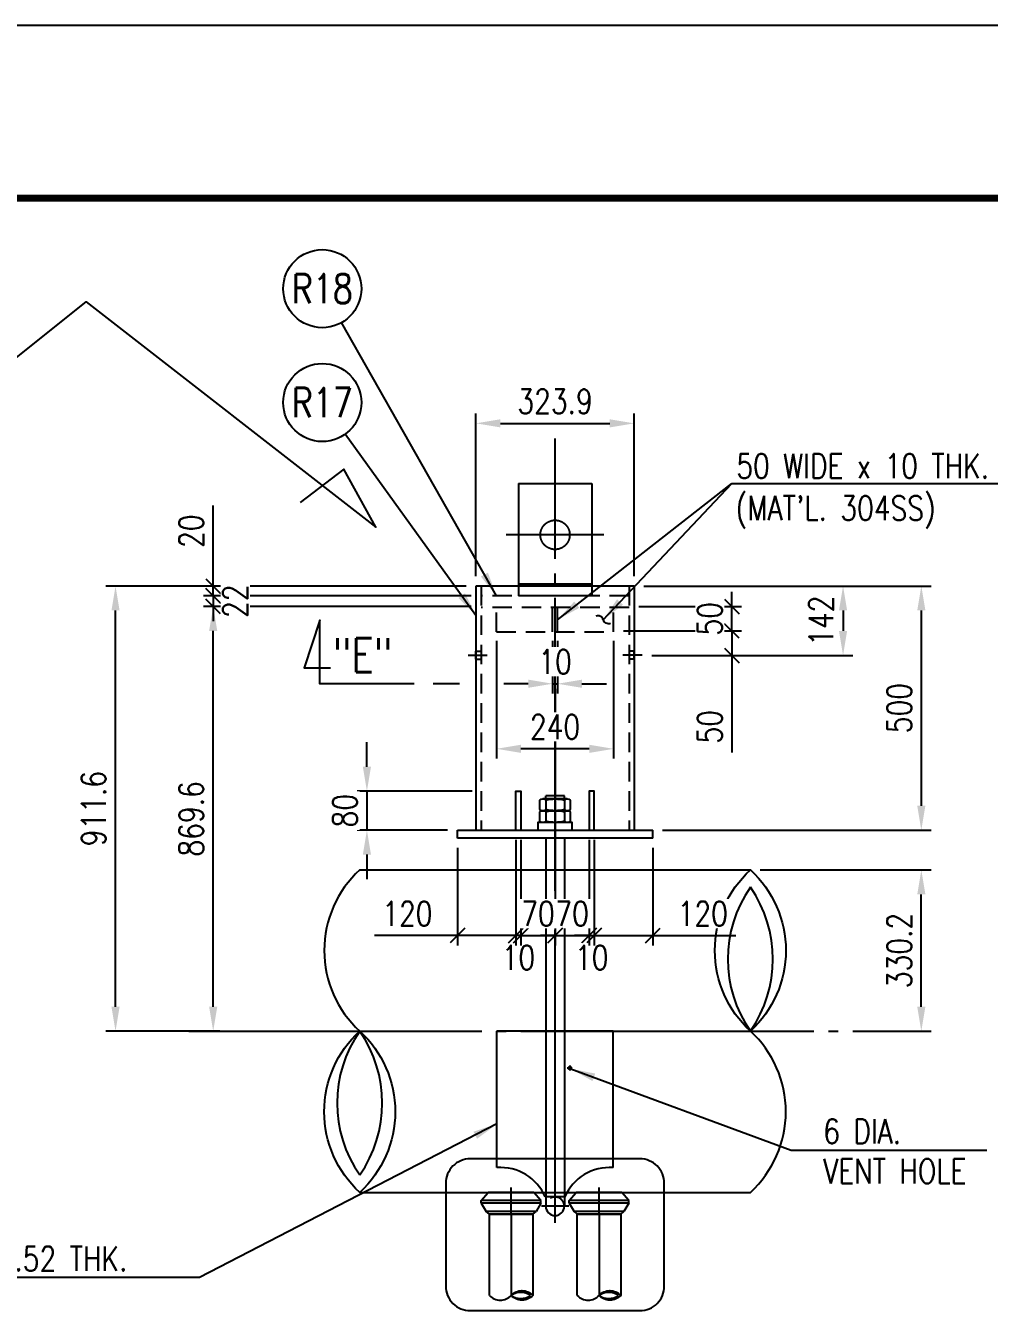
# Model space of a CAD drawing. Header units: millimetres. Extents: x 0 to 91981, y -132907 to 77676.
# Drawn here: x 35030 to 40950, y 69812 to 77676 of the extents above; entities that cross this region are included whole.
import ezdxf
from ezdxf.enums import TextEntityAlignment as Align

# ---------------------------------------------------------------- set-up
doc = ezdxf.new("R2010")
doc.units = ezdxf.units.MM
doc.header["$LTSCALE"] = 60
for name, pattern in [('CENTER', [7, 4, -1, 1, -1]), ('JNK-CENTER', [34, 30, -1.5, 1, -1.5]), ('JNK-HIDDEN', [3, 2, -1]), ('JNK-PHANTOM', [15, 10, -1, 1, -1, 1, -1]), ('PHA', [30, 20, -2, 2, -2, 2, -2])]:
    doc.linetypes.add(name, pattern=pattern)
for name, color, linetype in [('CEN-R', 1, 'JNK-CENTER'), ('CENTER-R', 1, 'CENTER'), ('CON-C', 4, 'Continuous'), ('CON-G', 3, 'Continuous'), ('CON-W', 7, 'Continuous'), ('CON-Y', 2, 'Continuous'), ('Dim-W', 7, 'Continuous'), ('HID-Y', 2, 'JNK-HIDDEN'), ('MIS-B', 5, 'Continuous'), ('PAN-W', 6, 'PHA'), ('PHA-M', 6, 'JNK-PHANTOM'), ('TXT-Y', 2, 'Continuous')]:
    doc.layers.add(name, color=color, linetype=linetype)
doc.layers.add('CONT-G', color=3, linetype='Continuous', lineweight=25)
doc.styles.add('SIMPLEX', font='simplex.shx', dxfattribs={"width": 0.8})
doc.dimstyles.new('DIM60', dxfattribs={"dimscale": 60, "dimtxt": 2.5, "dimasz": 2.5, "dimexe": 1, "dimexo": 1, "dimgap": 1, "dimtad": 1, "dimdsep": 46, "dimtxsty": 'SIMPLEX', "dimcen": 0, "dimclrd": 256, "dimclre": 256, "dimclrt": 2, "dimadec": 1, "dimazin": 2, "dimtfac": 1, "dimtix": 1, "dimtmove": 2, "dimatfit": 2, "dimfxl": 1, "dimarcsym": 1})
doc.dimstyles.new('DIM60x3', dxfattribs={"dimscale": 60, "dimtxt": 2.5, "dimasz": 2.5, "dimexe": 1, "dimexo": 1, "dimgap": 1, "dimtad": 1, "dimdec": 1, "dimlfac": 0.333333, "dimdsep": 46, "dimtxsty": 'SIMPLEX', "dimcen": 0, "dimclrd": 256, "dimclre": 256, "dimclrt": 2, "dimadec": 1, "dimazin": 2, "dimtfac": 1, "dimtdec": 1, "dimtix": 1, "dimtmove": 2, "dimatfit": 2, "dimldrblk": 'NONE', "dimfxl": 1, "dimtfill": 1, "dimarcsym": 1})

# ---------------------------------------------------------------- blocks, each defined once
blk = doc.blocks.new('pipesece')
at = {"layer": 'CON-W'}
blk.add_lwpolyline([(0.5, 0, 0.44), (0, 0, -0.44), (-0.5, 0, -0.44), (0, 0)], format="xyb", dxfattribs=at)
blk.add_lwpolyline([(-0.4461, 0, 0.31383), (0, 0, 0.31383)], format="xyb", close=True, dxfattribs=at)
blk = doc.blocks.new('*D835')
at = {"layer": 'DEFPOINTS', "color": 0, "ltscale": 60, "transparency": 16777216}
for p in [(36182.3, 74105.9), (37827.4, 74105.9), (36282.3, 71497.1)]:
    blk.add_point(p, dxfattribs=at)
at = {"layer": 'Dim-W', "linetype": 'ByBlock', "lineweight": -2, "ltscale": 60, "transparency": 16777216}
for p, q in [((37767.4, 74105.9), (36122.3, 74105.9)), ((36182.3, 71647.1), (36182.3, 73955.9)), ((36222.3, 71497.1), (36122.3, 71497.1))]:
    blk.add_line(p, q, dxfattribs=at)
at = {"layer": 'Dim-W', "ltscale": 60, "transparency": 16777216}
for points in [[(36157.3, 73955.9), (36207.3, 73955.9), (36182.3, 74105.9)], [(36157.3, 71647.1), (36207.3, 71647.1), (36182.3, 71497.1)]]:
    blk.add_solid(points, dxfattribs=at)
at = {"layer": 'Dim-W', "color": 2, "ltscale": 60, "transparency": 16777216, "insert": (36047.3, 72801.5), "char_height": 150, "attachment_point": 5, "rotation": 90, "style": 'SIMPLEX', "bg_fill": 3, "box_fill_scale": 1.1, "bg_fill_color": 256, "bg_fill_true_color": 13158600, "bg_fill_transparency": 0}
blk.add_mtext('869.6', dxfattribs=at)
blk = doc.blocks.new('_None')
blk = doc.blocks.new('*D836')
at = {"layer": 'DEFPOINTS', "color": 0, "ltscale": 60, "transparency": 16777216}
for p in [(35582.3, 74231.9), (37796.5, 74231.9), (36282.3, 71497.1)]:
    blk.add_point(p, dxfattribs=at)
at = {"layer": 'Dim-W', "linetype": 'ByBlock', "lineweight": -2, "ltscale": 60, "transparency": 16777216}
for p, q in [((37736.5, 74231.9), (35522.3, 74231.9)), ((35582.3, 71647.1), (35582.3, 74081.9)), ((36222.3, 71497.1), (35522.3, 71497.1))]:
    blk.add_line(p, q, dxfattribs=at)
at = {"layer": 'Dim-W', "ltscale": 60, "transparency": 16777216}
for points in [[(35557.3, 74081.9), (35607.3, 74081.9), (35582.3, 74231.9)], [(35557.3, 71647.1), (35607.3, 71647.1), (35582.3, 71497.1)]]:
    blk.add_solid(points, dxfattribs=at)
at = {"layer": 'Dim-W', "color": 2, "ltscale": 60, "transparency": 16777216, "insert": (35447.3, 72864.5), "char_height": 150, "attachment_point": 5, "rotation": 90, "style": 'SIMPLEX', "bg_fill": 3, "box_fill_scale": 1.1, "bg_fill_color": 256, "bg_fill_true_color": 13158600, "bg_fill_transparency": 0}
blk.add_mtext('911.6', dxfattribs=at)
blk = doc.blocks.new('_Oblique')
at = {"color": 0, "linetype": 'ByBlock', "lineweight": -2}
blk.add_line((-0.5, -0.5), (0.5, 0.5), dxfattribs=at)
blk = doc.blocks.new('*D837')
at = {"layer": 'DEFPOINTS', "color": 0, "ltscale": 60, "transparency": 16777216}
for p in [(36182.3, 74231.9), (37796.5, 74231.9), (37796.5, 74171.9)]:
    blk.add_point(p, dxfattribs=at)
at = {"layer": 'Dim-W', "linetype": 'ByBlock', "lineweight": -2, "ltscale": 60, "transparency": 16777216}
for p, q in [((36182.3, 74231.9), (36182.3, 74726.1)), ((37736.5, 74231.9), (36122.3, 74231.9)), ((37736.5, 74171.9), (36122.3, 74171.9)), ((36182.3, 74171.9), (36182.3, 74231.9)), ((36182.3, 74171.9), (36182.3, 74081.9))]:
    blk.add_line(p, q, dxfattribs=at)
at = {"layer": 'Dim-W', "lineweight": -2, "ltscale": 60, "transparency": 16777216, "xscale": 90, "yscale": 90, "zscale": 90}
for p, rotation in [((36182.3, 74231.9), 270), ((36182.3, 74171.9), 90)]:
    blk.add_blockref('_Oblique', p, dxfattribs=dict(at, rotation=rotation))
at = {"layer": 'Dim-W', "color": 2, "ltscale": 60, "transparency": 16777216, "insert": (36047.3, 74569), "char_height": 150, "attachment_point": 5, "rotation": 90, "style": 'SIMPLEX', "bg_fill": 3, "box_fill_scale": 1.1, "bg_fill_color": 256, "bg_fill_true_color": 13158600, "bg_fill_transparency": 0}
blk.add_mtext('20', dxfattribs=at)
blk = doc.blocks.new('*D838')
at = {"layer": 'DEFPOINTS', "color": 0, "ltscale": 60, "transparency": 16777216}
for p in [(37827.4, 74171.9), (36182.3, 74105.9), (37827.4, 74105.9)]:
    blk.add_point(p, dxfattribs=at)
at = {"layer": 'Dim-W', "linetype": 'ByBlock', "lineweight": -2, "ltscale": 60, "transparency": 16777216}
for p, q in [((36182.3, 74171.9), (36182.3, 74261.9)), ((37767.4, 74171.9), (36122.3, 74171.9)), ((36182.3, 74171.9), (36182.3, 74105.9)), ((37767.4, 74105.9), (36122.3, 74105.9)), ((36182.3, 74105.9), (36182.3, 74015.9))]:
    blk.add_line(p, q, dxfattribs=at)
at = {"layer": 'Dim-W', "lineweight": -2, "ltscale": 60, "transparency": 16777216, "xscale": 90, "yscale": 90, "zscale": 90}
for p, rotation in [((36182.3, 74171.9), 270), ((36182.3, 74105.9), 90)]:
    blk.add_blockref('_Oblique', p, dxfattribs=dict(at, rotation=rotation))
at = {"layer": 'Dim-W', "color": 2, "ltscale": 60, "transparency": 16777216, "insert": (36317.3, 74138.9), "char_height": 150, "attachment_point": 5, "rotation": 90, "style": 'SIMPLEX', "bg_fill": 3, "box_fill_scale": 1.1, "bg_fill_color": 256, "bg_fill_true_color": 13158600, "bg_fill_transparency": 0}
blk.add_mtext('22', dxfattribs=at)
blk = doc.blocks.new('*D839')
at = {"layer": 'DEFPOINTS', "color": 0, "ltscale": 60, "transparency": 16777216}
for p in [(38642.3, 73955.9), (38816.7, 73805.9, 2054.7), (39368.2, 73805.9)]:
    blk.add_point(p, dxfattribs=at)
at = {"layer": 'Dim-W', "linetype": 'ByBlock', "lineweight": -2, "ltscale": 60, "transparency": 16777216}
for p, q in [((38702.3, 73955.9), (39428.2, 73955.9)), ((39368.2, 73955.9), (39368.2, 73805.9)), ((38876.7, 73805.9), (39428.2, 73805.9)), ((39368.2, 73805.9), (39368.2, 73210.1))]:
    blk.add_line(p, q, dxfattribs=at)
at = {"layer": 'Dim-W', "lineweight": -2, "ltscale": 60, "transparency": 16777216, "xscale": 90, "yscale": 90, "zscale": 90}
for p, rotation in [((39368.2, 73955.9), 90), ((39368.2, 73805.9), 270)]:
    blk.add_blockref('_Oblique', p, dxfattribs=dict(at, rotation=rotation))
at = {"layer": 'Dim-W', "color": 2, "ltscale": 60, "transparency": 16777216, "insert": (39233.2, 73367.3), "char_height": 150, "attachment_point": 5, "rotation": 90, "style": 'SIMPLEX', "bg_fill": 3, "box_fill_scale": 1.1, "bg_fill_color": 256, "bg_fill_true_color": 13158600, "bg_fill_transparency": 0}
blk.add_mtext('50', dxfattribs=at)
blk = doc.blocks.new('*D840')
at = {"layer": 'DEFPOINTS', "color": 0, "ltscale": 60, "transparency": 16777216}
for p in [(38737.2, 74105.9), (39368.2, 74105.9), (38642.3, 73955.9)]:
    blk.add_point(p, dxfattribs=at)
at = {"layer": 'Dim-W', "linetype": 'ByBlock', "lineweight": -2, "ltscale": 60, "transparency": 16777216}
for p, q in [((39368.2, 74105.9), (39368.2, 74195.9)), ((38797.2, 74105.9), (39428.2, 74105.9)), ((39368.2, 73955.9), (39368.2, 74105.9)), ((38702.3, 73955.9), (39428.2, 73955.9)), ((39368.2, 73955.9), (39368.2, 73865.9))]:
    blk.add_line(p, q, dxfattribs=at)
at = {"layer": 'Dim-W', "lineweight": -2, "ltscale": 60, "transparency": 16777216, "xscale": 90, "yscale": 90, "zscale": 90}
for p, rotation in [((39368.2, 74105.9), 270), ((39368.2, 73955.9), 90)]:
    blk.add_blockref('_Oblique', p, dxfattribs=dict(at, rotation=rotation))
at = {"layer": 'Dim-W', "color": 2, "ltscale": 60, "transparency": 16777216, "insert": (39233.2, 74030.9), "char_height": 150, "attachment_point": 5, "rotation": 90, "style": 'SIMPLEX', "bg_fill": 3, "box_fill_scale": 1.1, "bg_fill_color": 256, "bg_fill_true_color": 13158600, "bg_fill_transparency": 0}
blk.add_mtext('50', dxfattribs=at)
blk = doc.blocks.new('*D841')
at = {"layer": 'DEFPOINTS', "color": 0, "ltscale": 60, "transparency": 16777216}
for p in [(38768.2, 74231.9), (38816.7, 73805.9, 2054.7), (40051.5, 73805.9)]:
    blk.add_point(p, dxfattribs=at)
at = {"layer": 'Dim-W', "linetype": 'ByBlock', "lineweight": -2, "ltscale": 60, "transparency": 16777216}
for p, q in [((38828.2, 74231.9), (40111.5, 74231.9)), ((40051.5, 74081.9), (40051.5, 73955.9)), ((38876.7, 73805.9), (40111.5, 73805.9))]:
    blk.add_line(p, q, dxfattribs=at)
at = {"layer": 'Dim-W', "ltscale": 60, "transparency": 16777216}
for points in [[(40026.5, 74081.9), (40076.5, 74081.9), (40051.5, 74231.9)], [(40026.5, 73955.9), (40076.5, 73955.9), (40051.5, 73805.9)]]:
    blk.add_solid(points, dxfattribs=at)
at = {"layer": 'Dim-W', "color": 2, "ltscale": 60, "transparency": 16777216, "insert": (39916.5, 74018.9), "char_height": 150, "attachment_point": 5, "rotation": 90, "style": 'SIMPLEX', "bg_fill": 3, "box_fill_scale": 1.1, "bg_fill_color": 256, "bg_fill_true_color": 13158600, "bg_fill_transparency": 0}
blk.add_mtext('142', dxfattribs=at)
blk = doc.blocks.new('*D842')
at = {"layer": 'DEFPOINTS', "color": 0, "ltscale": 60, "transparency": 16777216}
for p in [(38768.2, 75231.9), (37796.5, 74231.9), (38768.2, 74231.9)]:
    blk.add_point(p, dxfattribs=at)
at = {"layer": 'Dim-W', "linetype": 'ByBlock', "lineweight": -2, "ltscale": 60, "transparency": 16777216}
for p, q in [((37796.5, 74291.9), (37796.5, 75291.9)), ((38768.2, 74291.9), (38768.2, 75291.9)), ((37946.5, 75231.9), (38618.2, 75231.9))]:
    blk.add_line(p, q, dxfattribs=at)
at = {"layer": 'Dim-W', "ltscale": 60, "transparency": 16777216}
for points in [[(37946.5, 75256.9), (37946.5, 75206.9), (37796.5, 75231.9)], [(38618.2, 75256.9), (38618.2, 75206.9), (38768.2, 75231.9)]]:
    blk.add_solid(points, dxfattribs=at)
at = {"layer": 'Dim-W', "color": 2, "ltscale": 60, "transparency": 16777216, "insert": (38282.3, 75366.9), "char_height": 150, "attachment_point": 5, "style": 'SIMPLEX', "bg_fill": 3, "box_fill_scale": 1.1, "bg_fill_color": 256, "bg_fill_true_color": 13158600, "bg_fill_transparency": 0}
blk.add_mtext('323.9', dxfattribs=at)
blk = doc.blocks.new('*D843')
at = {"layer": 'DEFPOINTS', "color": 0, "ltscale": 60, "transparency": 16777216}
for p in [(38267.3, 73955.9), (38297.3, 73955.9), (38297.3, 73631.9)]:
    blk.add_point(p, dxfattribs=at)
at = {"layer": 'Dim-W', "linetype": 'ByBlock', "lineweight": -2, "ltscale": 60, "transparency": 16777216}
for p, q in [((38267.3, 73895.9), (38267.3, 73571.9)), ((38297.3, 73895.9), (38297.3, 73571.9)), ((38117.3, 73631.9), (37967.3, 73631.9)), ((38267.3, 73631.9), (38297.3, 73631.9)), ((38447.3, 73631.9), (38597.3, 73631.9))]:
    blk.add_line(p, q, dxfattribs=at)
at = {"layer": 'Dim-W', "ltscale": 60, "transparency": 16777216}
for points in [[(38117.3, 73656.9), (38117.3, 73606.9), (38267.3, 73631.9)], [(38447.3, 73656.9), (38447.3, 73606.9), (38297.3, 73631.9)]]:
    blk.add_solid(points, dxfattribs=at)
at = {"layer": 'Dim-W', "color": 2, "ltscale": 60, "transparency": 16777216, "insert": (38282.3, 73766.9), "char_height": 150, "attachment_point": 5, "style": 'SIMPLEX', "bg_fill": 3, "box_fill_scale": 1.1, "bg_fill_color": 256, "bg_fill_true_color": 13158600, "bg_fill_transparency": 0}
blk.add_mtext('10', dxfattribs=at)
blk = doc.blocks.new('*D844')
at = {"layer": 'DEFPOINTS', "color": 0, "ltscale": 60, "transparency": 16777216}
for p in [(37922.3, 73955.9), (38642.3, 73955.9), (37922.3, 73231.9)]:
    blk.add_point(p, dxfattribs=at)
at = {"layer": 'Dim-W', "linetype": 'ByBlock', "lineweight": -2, "ltscale": 60, "transparency": 16777216}
for p, q in [((37922.3, 73895.9), (37922.3, 73171.9)), ((38642.3, 73895.9), (38642.3, 73171.9)), ((38492.3, 73231.9), (38072.3, 73231.9))]:
    blk.add_line(p, q, dxfattribs=at)
at = {"layer": 'Dim-W', "ltscale": 60, "transparency": 16777216}
for points in [[(38072.3, 73256.9), (38072.3, 73206.9), (37922.3, 73231.9)], [(38492.3, 73256.9), (38492.3, 73206.9), (38642.3, 73231.9)]]:
    blk.add_solid(points, dxfattribs=at)
at = {"layer": 'Dim-W', "color": 2, "ltscale": 60, "transparency": 16777216, "insert": (38282.3, 73366.9), "char_height": 150, "attachment_point": 5, "style": 'SIMPLEX', "bg_fill": 3, "box_fill_scale": 1.1, "bg_fill_color": 256, "bg_fill_true_color": 13158600, "bg_fill_transparency": 0}
blk.add_mtext('240', dxfattribs=at)
blk = doc.blocks.new('*D845')
at = {"layer": 'DEFPOINTS', "color": 0, "ltscale": 60, "transparency": 16777216}
for p in [(37832.3, 72971.9), (37126.6, 72731.9), (37682.3, 72731.9)]:
    blk.add_point(p, dxfattribs=at)
at = {"layer": 'Dim-W', "linetype": 'ByBlock', "lineweight": -2, "ltscale": 60, "transparency": 16777216}
for p, q in [((37126.6, 73121.9), (37126.6, 73271.9)), ((37772.3, 72971.9), (37066.6, 72971.9)), ((37126.6, 72971.9), (37126.6, 72731.9)), ((37622.3, 72731.9), (37066.6, 72731.9)), ((37126.6, 72581.9), (37126.6, 72431.9))]:
    blk.add_line(p, q, dxfattribs=at)
at = {"layer": 'Dim-W', "ltscale": 60, "transparency": 16777216}
for points in [[(37101.6, 73121.9), (37151.6, 73121.9), (37126.6, 72971.9)], [(37101.6, 72581.9), (37151.6, 72581.9), (37126.6, 72731.9)]]:
    blk.add_solid(points, dxfattribs=at)
at = {"layer": 'Dim-W', "color": 2, "ltscale": 60, "transparency": 16777216, "insert": (36991.6, 72851.9), "char_height": 150, "attachment_point": 5, "rotation": 90, "style": 'SIMPLEX', "bg_fill": 3, "box_fill_scale": 1.1, "bg_fill_color": 256, "bg_fill_true_color": 13158600, "bg_fill_transparency": 0}
blk.add_mtext('80', dxfattribs=at)
blk = doc.blocks.new('*D846')
at = {"layer": 'DEFPOINTS', "color": 0, "ltscale": 60, "transparency": 16777216}
for p in [(38492.3, 72731.9), (38522.3, 72731.9), (38522.3, 72083.9)]:
    blk.add_point(p, dxfattribs=at)
at = {"layer": 'Dim-W', "linetype": 'ByBlock', "lineweight": -2, "ltscale": 60, "transparency": 16777216}
for p, q in [((38492.3, 72671.9), (38492.3, 72023.9)), ((38522.3, 72671.9), (38522.3, 72023.9)), ((38492.3, 72083.9), (38402.3, 72083.9)), ((38492.3, 72083.9), (38522.3, 72083.9)), ((38522.3, 72083.9), (38612.3, 72083.9))]:
    blk.add_line(p, q, dxfattribs=at)
at = {"layer": 'Dim-W', "lineweight": -2, "ltscale": 60, "transparency": 16777216, "xscale": 90, "yscale": 90, "zscale": 90}
blk.add_blockref('_Oblique', (38492.3, 72083.9), dxfattribs=at)
at = {"layer": 'Dim-W', "lineweight": -2, "ltscale": 60, "transparency": 16777216, "xscale": 90, "yscale": 90, "zscale": 90, "rotation": 180}
blk.add_blockref('_Oblique', (38522.3, 72083.9), dxfattribs=at)
at = {"layer": 'Dim-W', "color": 2, "ltscale": 60, "transparency": 16777216, "insert": (38507.3, 71948.9), "char_height": 150, "attachment_point": 5, "style": 'SIMPLEX', "bg_fill": 3, "box_fill_scale": 1.1, "bg_fill_color": 256, "bg_fill_true_color": 13158600, "bg_fill_transparency": 0}
blk.add_mtext('10', dxfattribs=at)
blk = doc.blocks.new('*D847')
at = {"layer": 'DEFPOINTS', "color": 0, "ltscale": 60, "transparency": 16777216}
for p in [(38522.3, 72731.9), (38882.3, 72683.9), (38522.3, 72083.9)]:
    blk.add_point(p, dxfattribs=at)
at = {"layer": 'Dim-W', "linetype": 'ByBlock', "lineweight": -2, "ltscale": 60, "transparency": 16777216}
for p, q in [((38522.3, 72671.9), (38522.3, 72023.9)), ((38882.3, 72623.9), (38882.3, 72023.9)), ((38522.3, 72083.9), (38882.3, 72083.9)), ((38882.3, 72083.9), (39392.3, 72083.9))]:
    blk.add_line(p, q, dxfattribs=at)
at = {"layer": 'Dim-W', "lineweight": -2, "ltscale": 60, "transparency": 16777216, "xscale": 90, "yscale": 90, "zscale": 90, "rotation": 180}
blk.add_blockref('_Oblique', (38522.3, 72083.9), dxfattribs=at)
at = {"layer": 'Dim-W', "lineweight": -2, "ltscale": 60, "transparency": 16777216, "xscale": 90, "yscale": 90, "zscale": 90}
blk.add_blockref('_Oblique', (38882.3, 72083.9), dxfattribs=at)
at = {"layer": 'Dim-W', "color": 2, "ltscale": 60, "transparency": 16777216, "insert": (39189.5, 72218.9), "char_height": 150, "attachment_point": 5, "style": 'SIMPLEX', "bg_fill": 3, "box_fill_scale": 1.1, "bg_fill_color": 256, "bg_fill_true_color": 13158600, "bg_fill_transparency": 0}
blk.add_mtext('120', dxfattribs=at)
blk = doc.blocks.new('*D848')
at = {"layer": 'DEFPOINTS', "color": 0, "ltscale": 60, "transparency": 16777216}
for p in [(38042.3, 72731.9), (38072.3, 72731.9), (38042.3, 72083.9)]:
    blk.add_point(p, dxfattribs=at)
at = {"layer": 'Dim-W', "linetype": 'ByBlock', "lineweight": -2, "ltscale": 60, "transparency": 16777216}
for p, q in [((38042.3, 72671.9), (38042.3, 72023.9)), ((38072.3, 72671.9), (38072.3, 72023.9)), ((38042.3, 72083.9), (37952.3, 72083.9)), ((38072.3, 72083.9), (38042.3, 72083.9)), ((38072.3, 72083.9), (38162.3, 72083.9))]:
    blk.add_line(p, q, dxfattribs=at)
at = {"layer": 'Dim-W', "lineweight": -2, "ltscale": 60, "transparency": 16777216, "xscale": 90, "yscale": 90, "zscale": 90}
for p, rotation in [((38042.3, 72083.9), 1.352697620779869e-05), ((38072.3, 72083.9), 180.0000135269762)]:
    blk.add_blockref('_Oblique', p, dxfattribs=dict(at, rotation=rotation))
at = {"layer": 'Dim-W', "color": 2, "ltscale": 60, "transparency": 16777216, "insert": (38057.3, 71948.9), "char_height": 150, "attachment_point": 5, "rotation": 0.00001, "style": 'SIMPLEX', "bg_fill": 3, "box_fill_scale": 1.1, "bg_fill_color": 256, "bg_fill_true_color": 13158600, "bg_fill_transparency": 0}
blk.add_mtext('10', dxfattribs=at)
blk = doc.blocks.new('*D849')
at = {"layer": 'DEFPOINTS', "color": 0, "ltscale": 60, "transparency": 16777216}
for p in [(37682.3, 72683.9), (38042.3, 72731.9), (38042.3, 72083.9)]:
    blk.add_point(p, dxfattribs=at)
at = {"layer": 'Dim-W', "linetype": 'ByBlock', "lineweight": -2, "ltscale": 60, "transparency": 16777216}
for p, q in [((38042.3, 72671.9), (38042.3, 72023.9)), ((37682.3, 72623.9), (37682.3, 72023.9)), ((37682.3, 72083.9), (37172.3, 72083.9)), ((38042.3, 72083.9), (37682.3, 72083.9))]:
    blk.add_line(p, q, dxfattribs=at)
at = {"layer": 'Dim-W', "lineweight": -2, "ltscale": 60, "transparency": 16777216, "xscale": 90, "yscale": 90, "zscale": 90}
for p, rotation in [((37682.3, 72083.9), 180.0000135269762), ((38042.3, 72083.9), 1.352697620779869e-05)]:
    blk.add_blockref('_Oblique', p, dxfattribs=dict(at, rotation=rotation))
at = {"layer": 'Dim-W', "color": 2, "ltscale": 60, "transparency": 16777216, "insert": (37375.2, 72218.9), "char_height": 150, "attachment_point": 5, "rotation": 0.00001, "style": 'SIMPLEX', "bg_fill": 3, "box_fill_scale": 1.1, "bg_fill_color": 256, "bg_fill_true_color": 13158600, "bg_fill_transparency": 0}
blk.add_mtext('120', dxfattribs=at)
blk = doc.blocks.new('*D850')
at = {"layer": 'DEFPOINTS', "color": 0, "ltscale": 60, "transparency": 16777216}
for p in [(38282.3, 72683.9), (38492.3, 72731.9), (38492.3, 72083.9)]:
    blk.add_point(p, dxfattribs=at)
at = {"layer": 'Dim-W', "linetype": 'ByBlock', "lineweight": -2, "ltscale": 60, "transparency": 16777216}
for p, q in [((38492.3, 72671.9), (38492.3, 72023.9)), ((38282.3, 72623.9), (38282.3, 72023.9)), ((38282.3, 72083.9), (38192.3, 72083.9)), ((38282.3, 72083.9), (38492.3, 72083.9)), ((38492.3, 72083.9), (38582.3, 72083.9))]:
    blk.add_line(p, q, dxfattribs=at)
at = {"layer": 'Dim-W', "lineweight": -2, "ltscale": 60, "transparency": 16777216, "xscale": 90, "yscale": 90, "zscale": 90}
blk.add_blockref('_Oblique', (38282.3, 72083.9), dxfattribs=at)
at = {"layer": 'Dim-W', "lineweight": -2, "ltscale": 60, "transparency": 16777216, "xscale": 90, "yscale": 90, "zscale": 90, "rotation": 180}
blk.add_blockref('_Oblique', (38492.3, 72083.9), dxfattribs=at)
at = {"layer": 'Dim-W', "color": 2, "ltscale": 60, "transparency": 16777216, "insert": (38387.3, 72218.9), "char_height": 150, "attachment_point": 5, "style": 'SIMPLEX', "bg_fill": 3, "box_fill_scale": 1.1, "bg_fill_color": 256, "bg_fill_true_color": 13158600, "bg_fill_transparency": 0}
blk.add_mtext('70', dxfattribs=at)
blk = doc.blocks.new('*D851')
at = {"layer": 'DEFPOINTS', "color": 0, "ltscale": 60, "transparency": 16777216}
for p in [(38072.3, 72731.9), (38282.3, 72683.9), (38282.3, 72083.9)]:
    blk.add_point(p, dxfattribs=at)
at = {"layer": 'Dim-W', "linetype": 'ByBlock', "lineweight": -2, "ltscale": 60, "transparency": 16777216}
for p, q in [((38072.3, 72671.9), (38072.3, 72023.9)), ((38282.3, 72623.9), (38282.3, 72023.9)), ((38072.3, 72083.9), (37982.3, 72083.9)), ((38072.3, 72083.9), (38282.3, 72083.9)), ((38282.3, 72083.9), (38372.3, 72083.9))]:
    blk.add_line(p, q, dxfattribs=at)
at = {"layer": 'Dim-W', "lineweight": -2, "ltscale": 60, "transparency": 16777216, "xscale": 90, "yscale": 90, "zscale": 90}
blk.add_blockref('_Oblique', (38072.3, 72083.9), dxfattribs=at)
at = {"layer": 'Dim-W', "lineweight": -2, "ltscale": 60, "transparency": 16777216, "xscale": 90, "yscale": 90, "zscale": 90, "rotation": 180}
blk.add_blockref('_Oblique', (38282.3, 72083.9), dxfattribs=at)
at = {"layer": 'Dim-W', "color": 2, "ltscale": 60, "transparency": 16777216, "insert": (38177.3, 72218.9), "char_height": 150, "attachment_point": 5, "style": 'SIMPLEX', "bg_fill": 3, "box_fill_scale": 1.1, "bg_fill_color": 256, "bg_fill_true_color": 13158600, "bg_fill_transparency": 0}
blk.add_mtext('70', dxfattribs=at)
blk = doc.blocks.new('*D852')
at = {"layer": 'DEFPOINTS', "color": 0, "ltscale": 60, "transparency": 16777216}
for p in [(39482.3, 72487.7), (40532.3, 72487.7), (40282.3, 71497.1)]:
    blk.add_point(p, dxfattribs=at)
at = {"layer": 'Dim-W', "linetype": 'ByBlock', "lineweight": -2, "ltscale": 60, "transparency": 16777216}
for p, q in [((39542.3, 72487.7), (40592.3, 72487.7)), ((40532.3, 71647.1), (40532.3, 72337.7)), ((40342.3, 71497.1), (40592.3, 71497.1))]:
    blk.add_line(p, q, dxfattribs=at)
at = {"layer": 'Dim-W', "ltscale": 60, "transparency": 16777216}
for points in [[(40507.3, 72337.7), (40557.3, 72337.7), (40532.3, 72487.7)], [(40507.3, 71647.1), (40557.3, 71647.1), (40532.3, 71497.1)]]:
    blk.add_solid(points, dxfattribs=at)
at = {"layer": 'Dim-W', "color": 2, "ltscale": 60, "transparency": 16777216, "insert": (40397.3, 71992.4), "char_height": 150, "attachment_point": 5, "rotation": 90, "style": 'SIMPLEX', "bg_fill": 3, "box_fill_scale": 1.1, "bg_fill_color": 256, "bg_fill_true_color": 13158600, "bg_fill_transparency": 0}
blk.add_mtext('330.2', dxfattribs=at)
blk = doc.blocks.new('*D992')
at = {"linetype": 'ByBlock', "lineweight": -2, "transparency": 16777216}
for p, q in [((38828.2, 74231.9), (40592.3, 74231.9)), ((40532.3, 74081.9), (40532.3, 72881.9)), ((38942.3, 72731.9), (40592.3, 72731.9))]:
    blk.add_line(p, q, dxfattribs=at)
at = {"transparency": 16777216}
for points in [[(40507.3, 74081.9), (40557.3, 74081.9), (40532.3, 74231.9)], [(40507.3, 72881.9), (40557.3, 72881.9), (40532.3, 72731.9)]]:
    blk.add_solid(points, dxfattribs=at)
at = {"layer": 'DEFPOINTS', "color": 0, "transparency": 16777216}
for p in [(38768.2, 74231.9), (38882.3, 72731.9), (40532.3, 72731.9)]:
    blk.add_point(p, dxfattribs=at)
at = {"color": 2, "transparency": 16777216, "insert": (40397.3, 73481.9), "char_height": 150, "attachment_point": 5, "rotation": 90, "style": 'SIMPLEX', "bg_fill": 3, "box_fill_scale": 1.1, "bg_fill_color": 256, "bg_fill_true_color": 13158600, "bg_fill_transparency": 0}
blk.add_mtext('500', dxfattribs=at)
blk = doc.blocks.new('piec-tag')
at = {"layer": 'CON-Y'}
blk.add_circle((0, 0), 4, dxfattribs=at)
at = {"layer": 'CON-G', "style": 'SIMPLEX', "width": 0.8}
blk.add_attdef('P.N', text='', height=3, dxfattribs=at).set_placement((0, 0), align=Align.MIDDLE)
at = {"layer": 'CON-G', "style": 'SIMPLEX', "width": 0.8, "flags": 1}
blk.add_attdef('BOM', (4.48, -3.74), '', height=2.5, dxfattribs=at)
blk = doc.blocks.new('SECMARK2')
at = {"layer": 'CON-C'}
blk.add_line((0, 0), (-2.72, 0), dxfattribs=at)
blk.add_lwpolyline([(-4.67, 0), (-14.32, 0), (-14.32, 6.51), (-15.93, 1.64), (-13.23, 1.64)], dxfattribs=at)
at = {"layer": 'CON-C', "style": 'SIMPLEX', "width": 0.8}
blk.add_attdef('TAG', (-12.98, 1.18), '', height=3.5, dxfattribs=at)
blk = doc.blocks.new('U-BEND NUTS')
at = {"layer": 'CENTER-R'}
blk.add_line((0, 232), (0, 0), dxfattribs=at)
at = {"layer": 'CON-W', "color": 3}
for p, q in [((74.6, 192), (-74.6, 192)), ((57, 212), (-57, 212)), ((-57, 192), (-57, 212)), ((-57, 185.3), (-57, 126.7)), ((57, 192), (57, 212)), ((57, 185.3), (57, 126.7)), ((74.6, 120), (-74.6, 120)), ((74.6, 120), (-74.6, 120)), ((-57, 113.3), (-57, 54.7)), ((57, 113.3), (57, 54.7)), ((74.6, 48), (-74.6, 48))]:
    blk.add_line(p, q, dxfattribs=at)
for points in [[(-93, 185.3, -0.372659), (-57, 185.3, -0.117627), (57, 185.3, -0.372659), (93, 185.3), (93, 126.7, -0.372659), (57, 126.7, -0.117627), (-57, 126.7, -0.372659), (-93, 126.7)], [(-93, 113.3, -0.372659), (-57, 113.3, -0.117627), (57, 113.3, -0.372659), (93, 113.3), (93, 54.7, -0.372659), (57, 54.7, -0.117627), (-57, 54.7, -0.372659), (-93, 54.7)]]:
    blk.add_lwpolyline(points, format="xyb", close=True, dxfattribs=at)
blk.add_lwpolyline([(105, 0), (105, 48), (-105, 48), (-105, 0)], close=True, dxfattribs=at)
blk = doc.blocks.new('TITLE')
at = {"color": 7}
blk.add_line((841, 594.85), (0, 594.85), dxfattribs=at)
at = {"color": 7, "const_width": 0.707}
blk.add_lwpolyline([(823.32, 577.17), (27.94, 577.17)], dxfattribs=at)

msp = doc.modelspace()

# ---------------------------------------------------------------- linework, layer by layer
at = {"layer": 'CEN-R'}
for p, q in [((38282.31248, 70319.97185), (38282.31248, 75139.18848)), ((38582.31245, 74546.8525), (37982.31245, 74546.8525)), ((37747.92377, 73807.3027, 2054.73543), (37866.19439, 73807.3027, 2054.73543)), ((38816.70116, 73807.3027, 2054.73543), (38698.43054, 73807.3027, 2054.73543)), ((36032.31248, 71497.13185), (40532.31248, 71497.13185)), ((38387.31247, 71269.99569), (38357.31247, 71269.99569)), ((38372.31247, 71284.99569), (38372.31247, 71254.99569)), ((38012.31248, 70373.03185), (38012.31248, 70536.38185)), ((38552.31248, 70373.03185), (38552.31248, 70536.38185)), ((38366.31248, 70420.97185), (38198.31248, 70420.97185)), ((38012.31248, 70373.03185), (38012.31248, 69873.03185)), ((38552.31248, 70373.03185), (38552.31248, 69873.03185))]:
    msp.add_line(p, q, dxfattribs=at)
at = {"layer": 'CEN-R', "ltscale": 60}
msp.add_line((38282.31248, 73600.23787), (38282.31248, 72614.2266), dxfattribs=at)
at = {"layer": 'CON-G'}
for p, q in [((37682.31248, 72731.8525), (38882.31248, 72731.8525)), ((37682.31248, 72683.8525), (37682.31248, 72731.8525)), ((38882.31248, 72683.8525), (37682.31248, 72683.8525)), ((38882.31247, 72683.8525), (38882.31247, 72731.8525))]:
    msp.add_line(p, q, dxfattribs=at)
for points in [[(38042.31248, 72731.8525), (38042.31248, 72971.8525), (38072.31248, 72971.8525), (38072.31248, 72731.8525)], [(38522.31248, 72731.8525), (38522.31248, 72971.8525), (38492.31248, 72971.8525), (38492.31248, 72731.8525)]]:
    msp.add_lwpolyline(points, dxfattribs=at)
at = {"layer": 'CON-W', "color": 3}
for p, q in [((37082.31248, 72487.73185), (39482.31248, 72487.73185)), ((37082.31248, 70506.53185), (39482.31248, 70506.53185))]:
    msp.add_line(p, q, dxfattribs=at)
msp.add_arc((38282.31248, 70420.97185), 57, 180, 0, dxfattribs=at)
at = {"layer": 'CONT-G'}
for p, q in [((37796.46247, 74231.8525), (37796.46248, 72731.8525)), ((38768.16248, 74231.8525), (37796.46248, 74231.8525)), ((38768.16247, 74231.8525), (38768.16248, 72731.8525)), ((38225.31248, 72683.8525), (38225.31248, 70420.97277)), ((38339.31248, 72683.8525), (38339.31248, 70420.97185)), ((37925.31247, 70658.3947), (37925.31247, 71497.13185)), ((38639.31248, 71497.13185), (37925.31247, 71497.13185)), ((38639.31248, 70658.3947), (38639.31248, 71497.13185)), ((38152.86248, 70506.38185), (37871.76248, 70506.38185)), ((38225.31248, 70477.97185), (38222.31248, 70477.97185)), ((38342.31248, 70477.97185), (38339.31248, 70477.97185)), ((38692.86248, 70506.38185), (38411.76248, 70506.38185))]:
    msp.add_line(p, q, dxfattribs=at)
msp.add_circle((38372.31247, 71269.99569), 9, dxfattribs=at)
for centre, start, end in [((37946.83898, 70359.16801), 23.329154967, 94.114795581), ((38617.78597, 70359.16801), 85.885204439, 156.670845051)]:
    msp.add_arc(centre, 300, start, end, dxfattribs=at)
at = {"layer": 'Dim-W'}
msp.add_lwpolyline([(38953.52541, 69929.8726), (38953.52541, 70562.50729, 0.4142135624), (38803.52541, 70712.50729), (37761.09954, 70712.50729, 0.4142135624), (37611.09954, 70562.50729), (37611.09954, 69929.8726, 0.4142135624), (37761.09954, 69779.8726), (38803.52541, 69779.8726, 0.4142135624)], format="xyb", close=True, dxfattribs=at)
at = {"layer": 'HID-Y', "color": 2}
for p, q in [((37827.39247, 74231.8525), (37827.39248, 72731.8525)), ((38737.23247, 74171.8525), (37827.39247, 74171.8525)), ((38737.23247, 74231.8525), (38737.23248, 72731.8525)), ((38737.23247, 74099.8525), (37827.39247, 74099.8525)), ((37922.31248, 73949.8525), (37922.31248, 74099.8525)), ((38642.31248, 73949.8525), (38642.31248, 74099.8525)), ((37922.31248, 73949.8525), (38642.31248, 73949.8525))]:
    msp.add_line(p, q, dxfattribs=at)
at = {"layer": 'HID-Y', "color": 2, "ltscale": 60}
for p, q in [((38267.31248, 73949.8525), (38267.31248, 74099.8525)), ((38297.31248, 73949.8525), (38297.31248, 74099.8525))]:
    msp.add_line(p, q, dxfattribs=at)
at = {"layer": 'HID-Y'}
for p, q in [((37796.46247, 73831.3027, 2054.73543), (37827.42547, 73831.3027, 2054.73543)), ((37796.46247, 73783.3027, 2054.73543), (37827.42547, 73783.3027, 2054.73543)), ((38768.16247, 73831.3027, 2054.73543), (38737.19947, 73831.3027, 2054.73543)), ((38768.16247, 73783.3027, 2054.73543), (38737.19947, 73783.3027, 2054.73543)), ((38339.31248, 70477.97185), (38225.31248, 70477.97185))]:
    msp.add_line(p, q, dxfattribs=at)
msp.add_arc((38282.31248, 70420.97277), 57, 359.999080873, 179.999080873, dxfattribs=at)
at = {"layer": 'MIS-B'}
for p, q in [((37796.46247, 73783.3027), (37796.46247, 73831.3027)), ((38768.16247, 73783.3027), (38768.16247, 73831.3027))]:
    msp.add_line(p, q, dxfattribs=at)
at = {"layer": 'PAN-W'}
for p, q in [((38057.31245, 74861.8525), (38507.31245, 74861.8525)), ((38057.31245, 74861.85249), (38057.31247, 74171.8525)), ((38507.31245, 74861.8525), (38507.31247, 74171.8525)), ((38507.31246, 74243.8525), (38057.31246, 74243.8525)), ((38507.31247, 74171.8525), (38057.31247, 74171.8525))]:
    msp.add_line(p, q, dxfattribs=at)
msp.add_circle((38282.31245, 74546.8525), 90, dxfattribs=at)
at = {"layer": 'PHA-M'}
for p, q in [((37829.01248, 70455.58439), (37871.76248, 70506.38185)), ((38195.61248, 70455.58439), (38152.86248, 70506.38185)), ((38195.61248, 70455.58439), (37829.01248, 70455.58439)), ((37829.01248, 70440.58439), (37829.01248, 70455.58439)), ((38195.61248, 70440.58439), (37829.01248, 70440.58439)), ((37829.01248, 70440.58439), (37859.30565, 70388.11506)), ((38165.3193, 70388.11506), (37859.30565, 70388.11506)), ((37878.96248, 70373.03185), (37859.30565, 70388.11506)), ((38145.66248, 70373.03185), (38165.3193, 70388.11506)), ((38195.61248, 70440.58439), (38165.3193, 70388.11506)), ((38195.61248, 70440.58439), (38195.61248, 70455.58439)), ((38145.66248, 70373.03185), (37878.96248, 70373.03185))]:
    msp.add_line(p, q, dxfattribs=at)
at = {"layer": 'PHA-M', "ltscale": 60}
for p, q in [((38369.01248, 70455.58439), (38411.76248, 70506.38185)), ((38735.61248, 70455.58439), (38692.86248, 70506.38185)), ((38735.61248, 70455.58439), (38369.01248, 70455.58439)), ((38369.01248, 70440.58439), (38369.01248, 70455.58439)), ((38735.61248, 70440.58439), (38369.01248, 70440.58439)), ((38369.01248, 70440.58439), (38399.30565, 70388.11506)), ((38705.3193, 70388.11506), (38399.30565, 70388.11506)), ((38418.96248, 70373.03185), (38399.30565, 70388.11506)), ((38685.66248, 70373.03185), (38705.3193, 70388.11506)), ((38735.61248, 70440.58439), (38705.3193, 70388.11506)), ((38735.61248, 70440.58439), (38735.61248, 70455.58439)), ((38685.66248, 70373.03185), (38418.96248, 70373.03185))]:
    msp.add_line(p, q, dxfattribs=at)
for points in [[(37878.96248, 69873.03185), (37878.96248, 70373.03185), (38145.66248, 70373.03185), (38145.66248, 69873.03185)], [(38418.96248, 69873.03185), (38418.96248, 70373.03185), (38685.66248, 70373.03185), (38685.66248, 69873.03185)]]:
    msp.add_lwpolyline(points, dxfattribs=at)

# ---------------------------------------------------------------- block references
at = {"layer": 'CON-W', "color": 3}
for p, xscale, yscale, zscale, rotation in [((37082.31248, 71497.13185), 1981.199999999888, 1981.199999999888, 1981.199999999888, 90.00000000000686), ((39482.31248, 71497.13185), 1981.19999999988, 1981.19999999988, 1981.19999999988, 270.0000000000068)]:
    msp.add_blockref('pipesece', p, dxfattribs=dict(at, xscale=xscale, yscale=yscale, zscale=zscale, rotation=rotation))
at = {"layer": 'Dim-W', "xscale": 60, "yscale": 60, "zscale": 60}
for p, values in [((36852.4714, 76059.4869), {'P.N': 'R18'}), ((36852.4714, 75359.84203), {'P.N': 'R17'})]:
    msp.add_blockref('piec-tag', p, dxfattribs=at).add_auto_attribs(values)
at = {"layer": 'Dim-W', "xscale": 266.6999999999534, "yscale": 266.6999999999534, "zscale": 266.6999999999534, "rotation": 180}
for p in [(38012.31248, 69873.03185), (38552.31248, 69873.03185)]:
    msp.add_blockref('pipesece', p, dxfattribs=at)

# ---------------------------------------------------------------- texts
at = {"layer": 'CON-Y', "style": 'SIMPLEX', "width": 0.8}
for s, p in [('50 WIDE x 10 THK. ', (39395.88753, 74894.75937)), ("(MAT'L. 304SS)", (39392.09325, 74635.97368))]:
    msp.add_text(s, height=150, dxfattribs=at).set_placement(p)
for s, p in [('6 DIA.', (39929.98621, 70806.27017)), ('VENT HOLE', (39930.20291, 70561.60505))]:
    msp.add_text(s, height=150, rotation=359.999999935, dxfattribs=at).set_placement(p)
at = {"layer": 'TXT-Y', "style": 'SIMPLEX', "width": 0.8}
msp.add_text('PAD PL. 238 WIDE x 9.52 THK. ', height=150, dxfattribs=at).set_placement((33124.98254, 70023.91602))

# ---------------------------------------------------------------- leaders
at = {"layer": 'Dim-W'}
for points in [[(38380.01115, 71265.33411), (39733.28185, 70764.9555), (40934.59365, 70764.9555)], [(37925.31247, 70926.5517), (36098.51001, 69982.60134), (33375.66373, 69982.60134)]]:
    msp.add_leader(points, dimstyle='DIM60', override={"dimtad": 0}, dxfattribs=at)

# ---------------------------------------------------------------- next in the draw order: dimensions: what is measured, and where the dimension line sits
at = {"layer": 'Dim-W', "ltscale": 60}
for base, p1, p2, picture, middle in [((36182.31247, 74105.8525), (36282.31247, 71497.13185), (37827.39245, 74105.8525), '*D835', (36047.31247, 72801.49218)), ((40532.31247, 72487.73185), (40282.31247, 71497.13185), (39482.31248, 72487.73185), '*D852', (40397.31247, 71992.43185))]:
    dim = msp.add_linear_dim(base=base, p1=p1, p2=p2, angle=90, dimstyle='DIM60x3', dxfattribs=at)
    dim.commit()
    dim.dimension.update_dxf_attribs({"geometry": picture, "text_midpoint": middle})
for base, p1, p2, override, picture, middle in [((38297.31248, 73631.8525), (38267.31247, 73955.8525), (38297.31248, 73955.8525), {"dimtmove": 0}, '*D843', (38282.31248, 73766.8525)), ((38522.31248, 72083.8525), (38492.31248, 72731.8525), (38522.31248, 72731.8525), {"dimasz": 1.5, "dimtad": 4, "dimblk1": 'Oblique', "dimblk2": 'Oblique', "dimsah": 1}, '*D846', (38507.31248, 71948.8525))]:
    dim = msp.add_linear_dim(base=base, p1=p1, p2=p2, dimstyle='DIM60x3', override=override, dxfattribs=at)
    dim.commit()
    dim.dimension.update_dxf_attribs({"geometry": picture, "text_midpoint": middle})
dim = msp.add_linear_dim(base=(39368.16246, 73805.8525), p1=(38642.31248, 73955.8525), p2=(38816.70116, 73805.8525, 2054.73543), angle=90, dimstyle='DIM60x3', override={"dimasz": 1.5, "dimblk1": 'Oblique', "dimblk2": 'Oblique', "dimsah": 1, "dimtmove": 0}, dxfattribs=at)
dim.commit()
dim.dimension.update_dxf_attribs({"geometry": '*D839', "text_midpoint": (39368.16246, 73367.28107), "dimtype": 160})
dim = msp.add_linear_dim(base=(38042.31263, 72083.85249), p1=(38072.31248, 72731.8525), p2=(38042.31248, 72731.8525), angle=180.000013527, dimstyle='DIM60x3', override={"dimasz": 1.5, "dimtad": 4, "dimblk1": 'Oblique', "dimblk2": 'Oblique', "dimsah": 1}, dxfattribs=at)
dim.commit()
dim.dimension.update_dxf_attribs({"geometry": '*D848', "text_midpoint": (38057.31266, 71948.85249)})

# ---------------------------------------------------------------- next in the draw order: dimensions: what is measured, and where the dimension line sits
dim = msp.add_linear_dim(base=(35582.31247, 74231.8525), p1=(36282.31247, 71497.13185), p2=(37796.46246, 74231.8525), angle=90, dimstyle='DIM60x3', dxfattribs=at)
dim.commit()
dim.dimension.update_dxf_attribs({"geometry": '*D836', "text_midpoint": (35447.31247, 72864.49218)})
dim = msp.add_linear_dim(base=(39368.16246, 74105.8525), p1=(38642.31248, 73955.8525), p2=(38737.23248, 74105.8525), angle=90, dimstyle='DIM60x3', override={"dimasz": 1.5, "dimblk1": 'Oblique', "dimblk2": 'Oblique', "dimsah": 1}, dxfattribs=at)
dim.commit()
dim.dimension.update_dxf_attribs({"geometry": '*D840', "text_midpoint": (39233.16246, 74030.8525)})
dim = msp.add_linear_dim(base=(38522.31248, 72083.8525), p1=(38882.31248, 72683.8525), p2=(38522.31248, 72731.8525), dimstyle='DIM60x3', override={"dimasz": 1.5, "dimblk1": 'Oblique', "dimblk2": 'Oblique', "dimsah": 1, "dimtmove": 0}, dxfattribs=at)
dim.commit()
dim.dimension.update_dxf_attribs({"geometry": '*D847', "text_midpoint": (39189.45533, 72083.8525), "dimtype": 160})

# ---------------------------------------------------------------- next in the draw order: linework, layer by layer
at = {"layer": 'CON-W'}
msp.add_lwpolyline([(38623.20665, 74002.68654, -0.44), (38578.38846, 74024.8525, 0.44), (38533.57027, 74047.01847)], format="xyb", dxfattribs=at)

# ---------------------------------------------------------------- next in the draw order: dimensions: what is measured, and where the dimension line sits
at = {"layer": 'Dim-W', "ltscale": 60}
dim = msp.add_linear_dim(base=(36182.31247, 74231.8525), p1=(37796.46246, 74171.8525), p2=(37796.46246, 74231.8525), angle=90, dimstyle='DIM60x3', override={"dimasz": 1.5, "dimblk1": 'Oblique', "dimblk2": 'Oblique', "dimsah": 1, "dimtmove": 0}, dxfattribs=at)
dim.commit()
dim.dimension.update_dxf_attribs({"geometry": '*D837', "text_midpoint": (36182.31247, 74568.99536), "dimtype": 160})
for base, p1, p2, picture, middle in [((40051.53762, 73805.8525), (38768.16248, 74231.8525), (38816.70116, 73805.8525, 2054.73543), '*D841', (39916.53762, 74018.8525)), ((37126.59828, 72731.8525), (37832.31248, 72971.8525), (37682.31248, 72731.8525), '*D845', (36991.59828, 72851.8525))]:
    dim = msp.add_linear_dim(base=base, p1=p1, p2=p2, angle=90, dimstyle='DIM60x3', dxfattribs=at)
    dim.commit()
    dim.dimension.update_dxf_attribs({"geometry": picture, "text_midpoint": middle})
dim = msp.add_linear_dim(base=(37922.31247, 73231.8525), p1=(38642.31248, 73955.8525), p2=(37922.31247, 73955.8525), dimstyle='DIM60x3', override={"dimtmove": 0}, dxfattribs=at)
dim.commit()
dim.dimension.update_dxf_attribs({"geometry": '*D844', "text_midpoint": (38282.31248, 73231.8525), "dimtype": 160})
dim = msp.add_linear_dim(base=(38492.31248, 72083.8525), p1=(38282.31248, 72683.8525), p2=(38492.31248, 72731.8525), dimstyle='DIM60x3', override={"dimasz": 1.5, "dimblk1": 'Oblique', "dimblk2": 'Oblique', "dimsah": 1}, dxfattribs=at)
dim.commit()
dim.dimension.update_dxf_attribs({"geometry": '*D850', "text_midpoint": (38387.31248, 72218.8525)})

# ---------------------------------------------------------------- next in the draw order: linework, layer by layer
at = {"layer": 'CON-C'}
msp.add_lwpolyline([(33911.28267, 74788.47511), (35402.03001, 75978.39418), (37180.35184, 74594.16604), (36985.71559, 74951.34189), (36716.07976, 74745.01957)], dxfattribs=at)

# ---------------------------------------------------------------- next in the draw order: dimensions: what is measured, and where the dimension line sits
at = {"layer": 'Dim-W', "ltscale": 60}
dim = msp.add_linear_dim(base=(36182.31247, 74105.8525), p1=(37827.39246, 74171.8525), p2=(37827.39245, 74105.8525), angle=90, dimstyle='DIM60x3', override={"dimasz": 1.5, "dimtad": 4, "dimblk1": 'Oblique', "dimblk2": 'Oblique', "dimsah": 1}, dxfattribs=at)
dim.commit()
dim.dimension.update_dxf_attribs({"geometry": '*D838', "text_midpoint": (36317.31247, 74138.8525)})
dim = msp.add_linear_dim(base=(38042.31263, 72083.8525), p1=(37682.31248, 72683.8525), p2=(38042.31248, 72731.8525), angle=180.000013527, dimstyle='DIM60x3', override={"dimasz": 1.5, "dimblk1": 'Oblique', "dimblk2": 'Oblique', "dimsah": 1, "dimtmove": 0}, dxfattribs=at)
dim.commit()
dim.dimension.update_dxf_attribs({"geometry": '*D849', "text_midpoint": (37375.16976, 72083.85234), "dimtype": 160})

# ---------------------------------------------------------------- next in the draw order: block references
at = {"layer": 'Dim-W', "xscale": 60, "yscale": 60, "zscale": 60}
msp.add_blockref('SECMARK2', (37696.09828, 73631.8525), dxfattribs=at).add_auto_attribs({'TAG': '"E"'})

# ---------------------------------------------------------------- next in the draw order: dimensions: what is measured, and where the dimension line sits
at = {"layer": 'Dim-W', "ltscale": 60}
dim = msp.add_linear_dim(base=(38768.16246, 75231.8525), p1=(37796.46246, 74231.8525), p2=(38768.16246, 74231.8525), dimstyle='DIM60x3', dxfattribs=at)
dim.commit()
dim.dimension.update_dxf_attribs({"geometry": '*D842', "text_midpoint": (38282.31246, 75366.8525)})
dim = msp.add_linear_dim(base=(38282.31248, 72083.8525), p1=(38072.31248, 72731.8525), p2=(38282.31248, 72683.8525), dimstyle='DIM60x3', override={"dimasz": 1.5, "dimblk1": 'Oblique', "dimblk2": 'Oblique', "dimsah": 1}, dxfattribs=at)
dim.commit()
dim.dimension.update_dxf_attribs({"geometry": '*D851', "text_midpoint": (38177.31248, 72218.8525)})

# ---------------------------------------------------------------- next in the draw order: block references
msp.add_blockref('U-BEND NUTS', (38282.31247, 72731.85252))

# ---------------------------------------------------------------- next in the draw order: leaders
at = {"layer": 'Dim-W'}
for points, override in [([(37922.31247, 74171.85248), (36970.80962, 75850.69019)], {"dimgap": 1, "dimtad": 0}), ([(37796.46247, 74051.57187), (36992.90399, 75165.21755)], {"dimgap": 1, "dimtad": 0}), ([(38297.31247, 74024.8525), (39368.16246, 74861.85253), (41175.33358, 74861.85253)], {"dimtad": 0}), ([(38578.38846, 74024.8525), (39368.16246, 74861.85253)], {"dimgap": 1, "dimtad": 0})]:
    msp.add_leader(points, dimstyle='DIM60', override=override, dxfattribs=at)

# ---------------------------------------------------------------- next in the draw order: dimensions: what is measured, and where the dimension line sits
dim = msp.add_linear_dim(base=(40532.31247, 72731.8525), p1=(38768.16248, 74231.8525), p2=(38882.31247, 72731.8525), angle=90, dimstyle='DIM60x3')
dim.commit()
dim.dimension.update_dxf_attribs({"geometry": '*D992', "text_midpoint": (40397.31247, 73481.8525)})

# ---------------------------------------------------------------- next in the draw order: block references
at = {"linetype": 'ByBlock', "xscale": 59.9999999939999, "yscale": 59.9999999939999, "zscale": 59.9999999939999}
msp.add_blockref('TITLE', (1591.41048, 41984.79921), dxfattribs=at)

doc.saveas('drawing.dxf')
